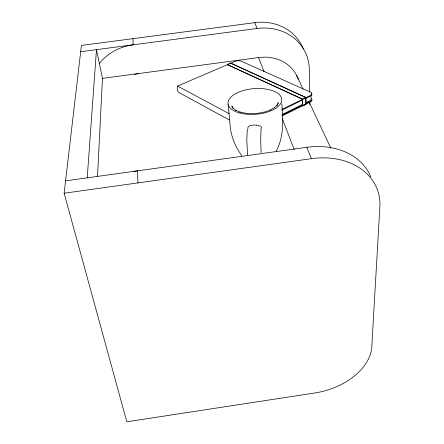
<?xml version="1.0" encoding="UTF-8"?>
<svg xmlns="http://www.w3.org/2000/svg" width="444" height="444" viewBox="0 0 444 444"><rect width="100%" height="100%" fill="white"/><g stroke="black" fill="none" stroke-linecap="round" stroke-linejoin="round"><path stroke-width="0.67" d="M97.508 176.373L102.47 78.377L96.47 49.65L87.224 177.839M261.005 129.964L260.672 139.211L261.1 152.597M65.579 180.847L306.749 147.314L311.483 158.663A69.53 53.508 -19.4 0 1 379.87 206.832L371.783 346.758A58.852 38.844 -14.8 0 1 314.818 392.979L126.818 421.8L64.13 193.223L81.418 45.427L254.712 22.65A49.628 44.533 -25.9 0 1 303.363 49.062M281.785 109.457L310.301 95.482A5.106 2.392 -2.4 0 0 310.389 92.091L241.336 61.244A4.59 1.976 -5.2 0 0 234.915 61.455L177.578 86.069L177.284 87.807L177.717 90.881L178.482 92.28L229.332 119.991M227.422 64.769L302.392 99.156L302.542 105.75M227.328 64.702L230.736 63.098L305.772 97.375L306.094 104.24L302.564 105.905M247.38 128.91L246.786 139.216L247.558 155.061M302.758 105.894L302.414 99.018L227.372 64.502M302.664 105.744L305.999 104.09L305.75 97.508L231.396 63.531M276.24 151.121C284.005 136.574 283.255 119.608 281.818 103.713M311.044 99.412L309.723 100.899L306.021 102.725M260.833 129.432L261.594 128.372L261.411 127.073L260.639 126.329L257.97 125.28M270.368 110.007L274.719 107.47L274.453 107.703L277.345 104.84L276.912 105.533L278.194 102.575L278.044 103.857M281.946 115.279L302.963 104.873M306.055 103.341L310.378 101.199A5.078 2.414 -2.4 0 0 311.522 98.501M282.062 115.945L310.389 101.898A5.078 2.414 -2.4 0 0 311.927 100.144M281.962 114.63L302.936 104.251M281.729 110.212L302.852 99.845M305.96 98.324L310.306 96.187A5.106 2.392 -2.4 0 0 311.455 93.506M302.608 99.206L305.966 97.563M270.612 109.873L265.046 111.882L258.735 113.176L252.087 113.653L245.765 113.264L240.06 112.066M134.205 74.414L138.556 73.56M64.13 193.223L311.483 158.663M102.192 78.416L258.591 57.542L264.186 57.137A39.627 34.837 -23.1 0 1 298.351 79.637M80.68 51.732L257.143 28.477A50.488 45.038 -25.4 0 1 309.324 69.392L309.668 92.18M256.255 125.047C253.507 125.125 249.928 124.775 247.996 127.145L247.985 128.344M177.578 86.069L229.337 113.769M256.382 125.236L257.498 125.436M240.321 112.166L235.77 110.273L236.064 110.467L232.922 108.047L233.444 108.675L231.868 105.933L232.19 107.176M241.802 155.755C235.575 147.103 231.141 136.946 230.208 126.251L228.194 104.673M296.592 75.391L303.08 89.172M309.274 102.325L330.802 148.057M254.712 22.65L257.143 28.477M258.591 57.542L264.075 71.706M282.279 118.709L294.244 149.617M132.978 38.65L133.194 44.811A50.76 45.721 2.3 0 0 99.068 63.914M137.945 182.911L137.529 170.84A68.415 54.029 -3.4 0 0 133.533 171.495M310.994 95.887L311.033 98.601M309.812 101.848L309.851 104.612M306.749 147.314A67.893 52.964 -19.6 0 1 370.818 176.912M239.721 113.004A26.956 12.837 -4.5 0 0 281.696 100.788A26.956 12.837 -4.5 0 0 243.218 90.565A26.956 12.837 -4.5 0 0 239.721 113.004"/></g></svg>
